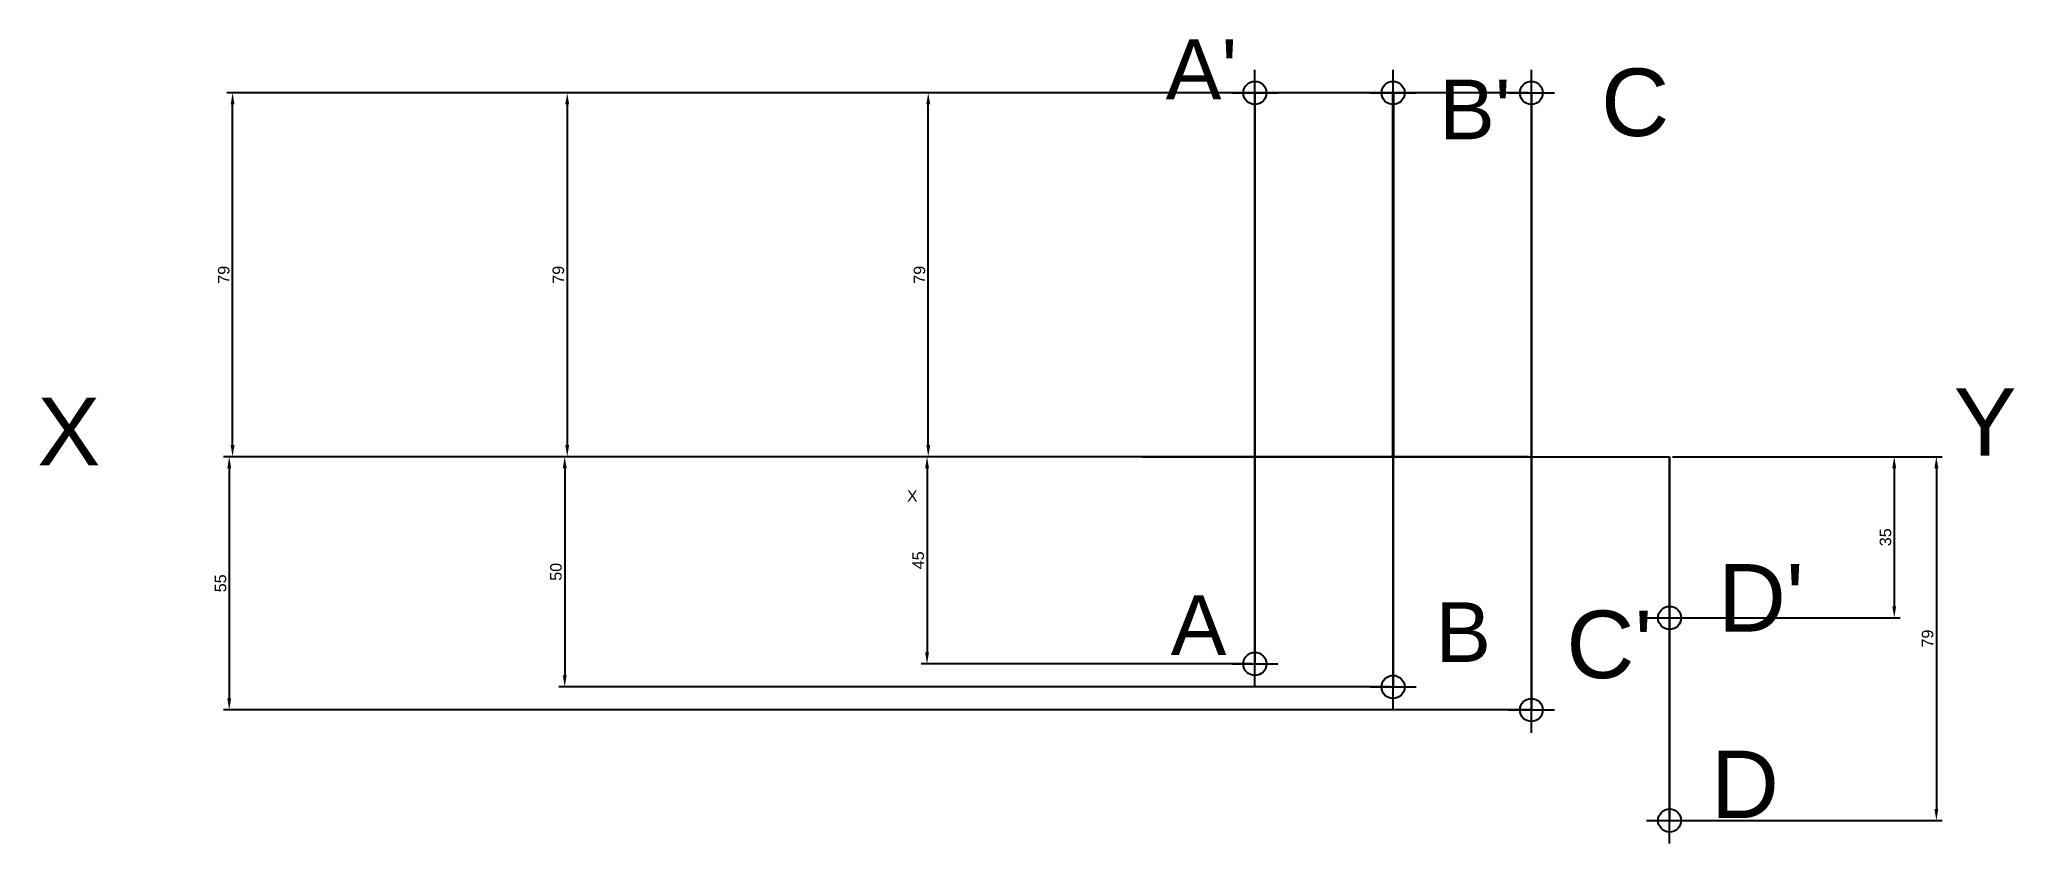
# Model space of a CAD drawing. Header units: millimetres. Extents: x 1510 to 2441, y 1160 to 1334.
# Drawn here: x 1510.2 to 1938.8, y 1159.9 to 1334.5 of the extents above; entities outside this region: 1.
import ezdxf

# ---------------------------------------------------------------- set-up
doc = ezdxf.new("R2010")
doc.units = ezdxf.units.MM
doc.header["$PDMODE"] = 34
doc.header["$PDSIZE"] = 5
doc.layers.add('projection', color=4, linetype='Continuous', lineweight=25)
doc.styles.get("Standard").update_dxf_attribs({"font": 'arial.ttf'})
doc.dimstyles.new('ISO-25', dxfattribs={"dimtxt": 2.5, "dimasz": 2.5, "dimexe": 1.25, "dimexo": 0.625, "dimtad": 1, "dimtxsty": 'Standard', "dimcen": 2.5, "dimadec": 0, "dimazin": 0, "dimtfac": 1, "dimtmove": 0, "dimatfit": 3, "dimfxl": 1, "dimarcsym": 0})

# ---------------------------------------------------------------- blocks, each defined once
blk = doc.blocks.new('*D5')
at = {"layer": 'Defpoints', "color": 0, "transparency": 16777216}
for p in [(1703.05, 1322.86), (1773.94, 1322.86), (1773.94, 1243.86)]:
    blk.add_point(p, dxfattribs=at)
at = {"layer": 'projection', "color": 0, "lineweight": -2, "transparency": 16777216}
for p, q in [((1773.31, 1322.86), (1701.8, 1322.86)), ((1703.05, 1246.36), (1703.05, 1320.36)), ((1773.31, 1243.86), (1701.8, 1243.86))]:
    blk.add_line(p, q, dxfattribs=at)
at = {"layer": 'projection', "color": 0, "transparency": 16777216}
for points in [[(1702.64, 1320.36), (1703.47, 1320.36), (1703.05, 1322.86)], [(1702.64, 1246.36), (1703.47, 1246.36), (1703.05, 1243.86)]]:
    blk.add_solid(points, dxfattribs=at)
at = {"layer": 'projection', "color": 0, "transparency": 16777216, "insert": (1701.15, 1283.36), "char_height": 2.5, "attachment_point": 5, "rotation": 90}
blk.add_mtext('79', dxfattribs=at)
blk = doc.blocks.new('*D6')
at = {"layer": 'Defpoints', "color": 0, "transparency": 16777216}
for p in [(1773.94, 1243.86), (1702.79, 1198.86), (1773.94, 1198.86)]:
    blk.add_point(p, dxfattribs=at)
at = {"layer": 'projection', "color": 0, "lineweight": -2, "transparency": 16777216}
for p, q in [((1773.31, 1243.86), (1701.54, 1243.86)), ((1702.79, 1241.36), (1702.79, 1201.36)), ((1773.31, 1198.86), (1701.54, 1198.86))]:
    blk.add_line(p, q, dxfattribs=at)
at = {"layer": 'projection', "color": 0, "transparency": 16777216}
for points in [[(1702.37, 1241.36), (1703.21, 1241.36), (1702.79, 1243.86)], [(1702.37, 1201.36), (1703.21, 1201.36), (1702.79, 1198.86)]]:
    blk.add_solid(points, dxfattribs=at)
at = {"layer": 'projection', "color": 0, "transparency": 16777216, "insert": (1700.89, 1221.36), "char_height": 2.5, "attachment_point": 5, "rotation": 90}
blk.add_mtext('45', dxfattribs=at)
blk = doc.blocks.new('*D9')
at = {"layer": 'Defpoints', "color": 0, "transparency": 16777216}
for p in [(1803.94, 1322.86), (1624.7, 1243.86), (1803.94, 1243.86)]:
    blk.add_point(p, dxfattribs=at)
at = {"layer": 'projection', "color": 0, "lineweight": -2, "transparency": 16777216}
for p, q in [((1803.31, 1322.86), (1623.45, 1322.86)), ((1624.7, 1320.36), (1624.7, 1246.36)), ((1803.31, 1243.86), (1623.45, 1243.86))]:
    blk.add_line(p, q, dxfattribs=at)
at = {"layer": 'projection', "color": 0, "transparency": 16777216}
for points in [[(1624.28, 1320.36), (1625.11, 1320.36), (1624.7, 1322.86)], [(1624.28, 1246.36), (1625.11, 1246.36), (1624.7, 1243.86)]]:
    blk.add_solid(points, dxfattribs=at)
at = {"layer": 'projection', "color": 0, "transparency": 16777216, "insert": (1622.79, 1283.36), "char_height": 2.5, "attachment_point": 5, "rotation": 90}
blk.add_mtext('79', dxfattribs=at)
blk = doc.blocks.new('*D10')
at = {"layer": 'Defpoints', "color": 0, "transparency": 16777216}
for p in [(1803.94, 1243.86), (1624.16, 1193.86), (1803.94, 1193.86)]:
    blk.add_point(p, dxfattribs=at)
at = {"layer": 'projection', "color": 0, "lineweight": -2, "transparency": 16777216}
for p, q in [((1803.31, 1243.86), (1622.91, 1243.86)), ((1624.16, 1241.36), (1624.16, 1196.36)), ((1803.31, 1193.86), (1622.91, 1193.86))]:
    blk.add_line(p, q, dxfattribs=at)
at = {"layer": 'projection', "color": 0, "transparency": 16777216}
for points in [[(1623.74, 1241.36), (1624.58, 1241.36), (1624.16, 1243.86)], [(1623.74, 1196.36), (1624.58, 1196.36), (1624.16, 1193.86)]]:
    blk.add_solid(points, dxfattribs=at)
at = {"layer": 'projection', "color": 0, "transparency": 16777216, "insert": (1622.26, 1218.86), "char_height": 2.5, "attachment_point": 5, "rotation": 90}
blk.add_mtext('50', dxfattribs=at)
blk = doc.blocks.new('*D11')
at = {"layer": 'Defpoints', "color": 0, "transparency": 16777216}
for p in [(1552.07, 1322.86), (1833.94, 1322.86), (1833.94, 1243.86)]:
    blk.add_point(p, dxfattribs=at)
at = {"layer": 'projection', "color": 0, "lineweight": -2, "transparency": 16777216}
for p, q in [((1833.31, 1322.86), (1550.82, 1322.86)), ((1552.07, 1246.36), (1552.07, 1320.36)), ((1833.31, 1243.86), (1550.82, 1243.86))]:
    blk.add_line(p, q, dxfattribs=at)
at = {"layer": 'projection', "color": 0, "transparency": 16777216}
for points in [[(1551.66, 1320.36), (1552.49, 1320.36), (1552.07, 1322.86)], [(1551.66, 1246.36), (1552.49, 1246.36), (1552.07, 1243.86)]]:
    blk.add_solid(points, dxfattribs=at)
at = {"layer": 'projection', "color": 0, "transparency": 16777216, "insert": (1550.17, 1283.36), "char_height": 2.5, "attachment_point": 5, "rotation": 90}
blk.add_mtext('79', dxfattribs=at)
blk = doc.blocks.new('*D12')
at = {"layer": 'Defpoints', "color": 0, "transparency": 16777216}
for p in [(1833.94, 1243.86), (1551.34, 1188.86), (1833.94, 1188.86)]:
    blk.add_point(p, dxfattribs=at)
at = {"layer": 'projection', "color": 0, "lineweight": -2, "transparency": 16777216}
for p, q in [((1833.31, 1243.86), (1550.09, 1243.86)), ((1551.34, 1241.36), (1551.34, 1191.36)), ((1833.31, 1188.86), (1550.09, 1188.86))]:
    blk.add_line(p, q, dxfattribs=at)
at = {"layer": 'projection', "color": 0, "transparency": 16777216}
for points in [[(1550.93, 1241.36), (1551.76, 1241.36), (1551.34, 1243.86)], [(1550.93, 1191.36), (1551.76, 1191.36), (1551.34, 1188.86)]]:
    blk.add_solid(points, dxfattribs=at)
at = {"layer": 'projection', "color": 0, "transparency": 16777216, "insert": (1549.45, 1216.36), "char_height": 2.5, "attachment_point": 5, "rotation": 90}
blk.add_mtext('55', dxfattribs=at)
blk = doc.blocks.new('*D14')
at = {"layer": 'Defpoints', "color": 0, "transparency": 16777216}
for p in [(1863.94, 1243.86), (1863.94, 1208.86), (1912.7, 1208.86)]:
    blk.add_point(p, dxfattribs=at)
at = {"layer": 'projection', "color": 0, "lineweight": -2, "transparency": 16777216}
for p, q in [((1864.56, 1243.86), (1913.95, 1243.86)), ((1912.7, 1241.36), (1912.7, 1211.36)), ((1864.56, 1208.86), (1913.95, 1208.86))]:
    blk.add_line(p, q, dxfattribs=at)
at = {"layer": 'projection', "color": 0, "transparency": 16777216}
for points in [[(1912.28, 1241.36), (1913.11, 1241.36), (1912.7, 1243.86)], [(1912.28, 1211.36), (1913.11, 1211.36), (1912.7, 1208.86)]]:
    blk.add_solid(points, dxfattribs=at)
at = {"layer": 'projection', "color": 0, "transparency": 16777216, "insert": (1910.8, 1226.36), "char_height": 2.5, "attachment_point": 5, "rotation": 90}
blk.add_mtext('35', dxfattribs=at)
blk = doc.blocks.new('*D15')
at = {"layer": 'Defpoints', "color": 0, "transparency": 16777216}
for p in [(1863.94, 1243.86), (1863.94, 1164.86), (1921.84, 1164.86)]:
    blk.add_point(p, dxfattribs=at)
at = {"layer": 'projection', "color": 0, "lineweight": -2, "transparency": 16777216}
for p, q in [((1864.56, 1243.86), (1923.09, 1243.86)), ((1921.84, 1241.36), (1921.84, 1167.36)), ((1864.56, 1164.86), (1923.09, 1164.86))]:
    blk.add_line(p, q, dxfattribs=at)
at = {"layer": 'projection', "color": 0, "transparency": 16777216}
for points in [[(1921.42, 1241.36), (1922.26, 1241.36), (1921.84, 1243.86)], [(1921.42, 1167.36), (1922.26, 1167.36), (1921.84, 1164.86)]]:
    blk.add_solid(points, dxfattribs=at)
at = {"layer": 'projection', "color": 0, "transparency": 16777216, "insert": (1919.94, 1204.36), "char_height": 2.5, "attachment_point": 5, "rotation": 90}
blk.add_mtext('79', dxfattribs=at)

msp = doc.modelspace()

# ---------------------------------------------------------------- linework, layer by layer
at = {"layer": 'projection', "color": 40, "lineweight": 30, "true_color": 0xf8d731}
for p, q in [((1773.938, 1243.86), (1773.938, 1322.86)), ((1833.938, 1243.86), (1833.938, 1322.86)), ((1773.938, 1243.86), (1773.938, 1198.86)), ((1803.938, 1243.86), (1803.938, 1193.86)), ((1833.938, 1243.86), (1833.938, 1188.86)), ((1863.938, 1243.86), (1863.938, 1164.86))]:
    msp.add_line(p, q, dxfattribs=at)
at = {"layer": 'projection'}
for p, q in [((1773.938, 1322.86), (1773.938, 1322.86)), ((1749.382, 1243.86), (1749.382, 1243.86)), ((1749.382, 1243.86), (1863.938, 1243.86))]:
    msp.add_line(p, q, dxfattribs=at)
at = {"layer": 'projection', "color": 40, "lineweight": 40, "true_color": 0xf8d731}
msp.add_line((1803.938, 1243.86), (1803.938, 1322.86), dxfattribs=at)
at = {"layer": 'projection', "color": 4}
for p, q in [((1833.938, 1322.86), (1833.938, 1322.86)), ((1863.938, 1243.86), (1863.938, 1208.86)), ((1863.938, 1208.86), (1863.938, 1208.86)), ((1863.938, 1208.86), (1863.938, 1208.86)), ((1863.938, 1208.86), (1863.938, 1208.86)), ((1773.938, 1198.86), (1773.938, 1198.86)), ((1803.938, 1193.86), (1803.938, 1193.86)), ((1833.938, 1188.86), (1765.413, 1188.86)), ((1833.938, 1188.86), (1833.938, 1188.86)), ((1863.938, 1164.86), (1863.938, 1164.86))]:
    msp.add_line(p, q, dxfattribs=at)
at = {"layer": 'projection', "color": 30, "true_color": 0xf26722}
for p in [(1773.938, 1322.86), (1773.938, 1198.86)]:
    msp.add_point(p, dxfattribs=at)
at = {"layer": 'projection', "color": 32, "true_color": 0xcd6928}
for p in [(1803.938, 1322.86), (1833.938, 1322.86), (1863.938, 1208.86), (1803.938, 1193.86), (1833.938, 1188.86), (1863.938, 1164.86)]:
    msp.add_point(p, dxfattribs=at)

# ---------------------------------------------------------------- texts
at = {"layer": 'projection', "color": 242, "true_color": 0xcd2027}
for s, height, p in [("A'", 12.9645, (1754.591, 1321.487)), ("B'", 12.9645, (1813.941, 1312.787)), ('A', 12.965, (1755.678, 1200.813)), ('B', 12.965, (1813.113, 1199.292))]:
    msp.add_text(s, height=height, dxfattribs=at).set_placement(p)
at = {"layer": 'projection', "color": 240, "true_color": 0xed1f24}
for s, height, p in [('C', 14.659, (1849.076, 1313.489)), ('X', 14.659, (1509.709, 1242.009)), ('Y', 14.659, (1925.591, 1244.075)), ("D'", 14.6588, (1874.416, 1205.885)), ("C'", 14.6588, (1841.532, 1195.773)), ('D', 14.659, (1872.905, 1165.383))]:
    msp.add_text(s, height=height, dxfattribs=at).set_placement(p)
at = {"layer": 'projection'}
for s, p in [('Y', (2438.843, 1236.573)), ('X', (1698.426, 1234.073))]:
    msp.add_text(s, height=2.5, dxfattribs=at).set_placement(p)

# ---------------------------------------------------------------- dimensions: what is measured, and where the dimension line sits
at = {"layer": 'projection', "color": 4}
for base, p1, p2, picture, middle in [((1552.072, 1322.86), (1833.938, 1243.86), (1833.938, 1322.86), '*D11', (1550.171, 1283.36)), ((1624.695, 1243.86), (1803.938, 1322.86), (1803.938, 1243.86), '*D9', (1622.794, 1283.36)), ((1703.054, 1322.86), (1773.938, 1243.86), (1773.938, 1322.86), '*D5', (1701.153, 1283.36)), ((1551.343, 1188.86), (1833.938, 1243.86), (1833.938, 1188.86), '*D12', (1549.446, 1216.36)), ((1624.159, 1193.86), (1803.938, 1243.86), (1803.938, 1193.86), '*D10', (1622.257, 1218.86)), ((1702.79, 1198.86), (1773.938, 1243.86), (1773.938, 1198.86), '*D6', (1700.893, 1221.36)), ((1912.698, 1208.86), (1863.938, 1243.86), (1863.938, 1208.86), '*D14', (1910.795, 1226.36)), ((1921.841, 1164.86), (1863.938, 1243.86), (1863.938, 1164.86), '*D15', (1919.939, 1204.36))]:
    dim = msp.add_linear_dim(base=base, p1=p1, p2=p2, angle=90, dimstyle='ISO-25', dxfattribs=at)
    dim.commit()
    dim.dimension.update_dxf_attribs({"geometry": picture, "text_midpoint": middle})

doc.saveas('drawing.dxf')
